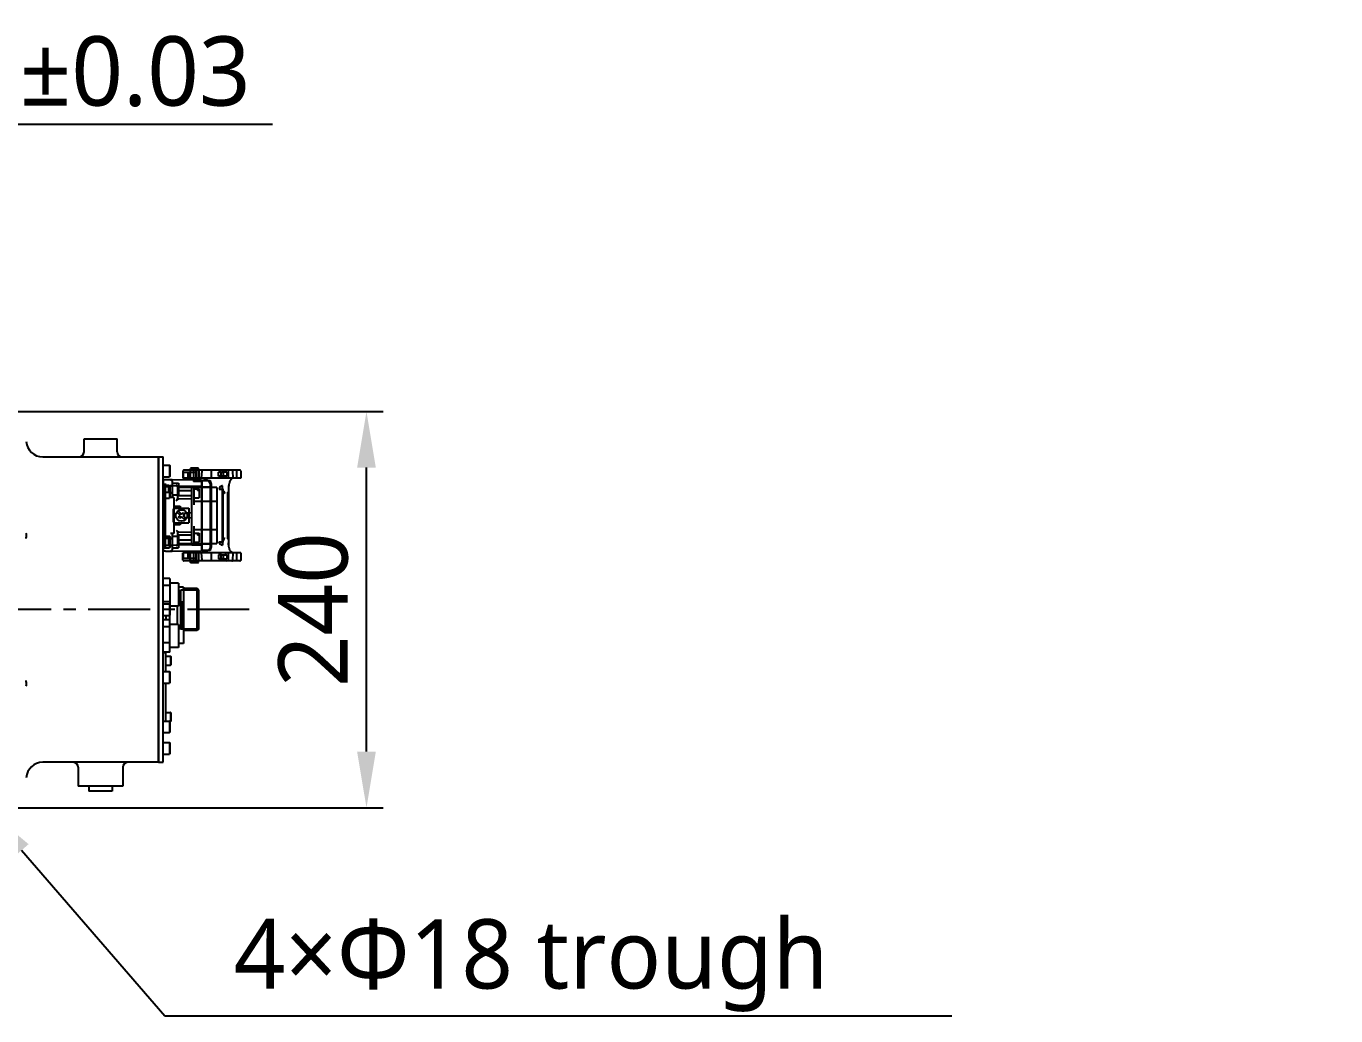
# Model space of a CAD drawing. Header units: millimetres. Extents: x 5828 to 6704, y 123 to 421.
# Drawn here: x 6449.51 to 6489.15, y 304.59 to 334.56 of the extents above; entities that cross this region are included whole.
import ezdxf
from ezdxf import colors
from ezdxf.entities.mleader import LeaderData, LeaderLine
from ezdxf.math import Vec2, Vec3

# ---------------------------------------------------------------- set-up
doc = ezdxf.new("R2010")
doc.units = ezdxf.units.MM
doc.linetypes.add('CENTER', pattern=[0.6, 0.375, -0.075, 0.075, -0.075])
for name, color, linetype in [('DIM', 7, 'Continuous'), ('中心线', 7, 'Continuous'), ('外形图', 7, 'Continuous')]:
    doc.layers.add(name, color=color, linetype=linetype)
doc.styles.add('微软雅黑', font='msyh.ttc', dxfattribs={"height": 2.1})
doc.dimstyles.new('尺寸标注_1_20比例', dxfattribs={"dimtxt": 2.1, "dimasz": 1.7, "dimexe": 0.5, "dimexo": 0.4, "dimgap": 0.5, "dimtad": 1, "dimdec": 1, "dimlfac": 20, "dimdsep": 46, "dimtxsty": '微软雅黑', "dimcen": 0.09, "dimadec": 0, "dimazin": 0, "dimtp": 0.01, "dimtm": 0.01, "dimtfac": 1, "dimtdec": 1, "dimtofl": 0, "dimtmove": 0, "dimatfit": 3, "dimfxl": 1, "dimtolj": 1, "dimarcsym": 0})

# ---------------------------------------------------------------- blocks, each defined once
blk = doc.blocks.new('*D1318')
at = {"layer": 'Defpoints', "color": 0}
for p in [(6448.255, 322.891), (6459.806, 322.891), (6448.255, 310.891)]:
    blk.add_point(p, dxfattribs=at)
at = {"layer": '外形图', "color": 0, "linetype": 'Continuous', "lineweight": -2}
for p, q in [((6448.655, 322.891), (6460.306, 322.891)), ((6459.806, 312.591), (6459.806, 321.191)), ((6448.655, 310.891), (6460.306, 310.891))]:
    blk.add_line(p, q, dxfattribs=at)
at = {"layer": '外形图', "color": 0}
for points in [[(6460.089, 321.191), (6459.522, 321.191), (6459.806, 322.891)], [(6459.522, 312.591), (6460.089, 312.591), (6459.806, 310.891)]]:
    blk.add_solid(points, dxfattribs=at)
at = {"layer": '外形图', "color": 0, "insert": (6457.135, 316.891), "char_height": 2.1, "attachment_point": 2, "rotation": 90, "style": '微软雅黑'}
blk.add_mtext('\\A1;240', dxfattribs=at)
blk = doc.blocks.new('*D1371')
at = {"layer": 'Defpoints', "color": 0}
for p in [(6442.255, 331.592), (6442.255, 325.534), (6435.955, 321.591)]:
    blk.add_point(p, dxfattribs=at)
at = {"layer": 'DIM', "color": 0, "lineweight": -2}
for p, q in [((6435.955, 321.991), (6435.955, 332.092)), ((6442.255, 325.934), (6442.255, 332.092)), ((6434.255, 331.592), (6432.555, 331.592)), ((6435.955, 331.592), (6442.255, 331.592)), ((6442.255, 331.592), (6456.959, 331.592)), ((6443.955, 331.592), (6445.655, 331.592))]:
    blk.add_line(p, q, dxfattribs=at)
at = {"layer": 'DIM', "color": 0}
for points in [[(6434.255, 331.309), (6434.255, 331.875), (6435.955, 331.592)], [(6443.955, 331.875), (6443.955, 331.309), (6442.255, 331.592)]]:
    blk.add_solid(points, dxfattribs=at)
at = {"layer": 'DIM', "color": 0, "insert": (6450.457, 333.183), "char_height": 2.1, "attachment_point": 5, "style": '微软雅黑'}
blk.add_mtext('\\A1;\\A1;126±0.03', dxfattribs=at)

msp = doc.modelspace()

# ---------------------------------------------------------------- linework, layer by layer
at = {"layer": '中心线', "linetype": 'CENTER', "ltscale": 5}
msp.add_line((6456.2586, 316.891), (6393.9368, 316.891), dxfattribs=at)
at = {"layer": '外形图', "linetype": 'Continuous'}
for p, q in [((6451.2553, 322.0661), (6452.2553, 322.0661)), ((6451.2553, 321.6661), (6451.2553, 322.0661)), ((6452.2553, 321.6661), (6452.2553, 322.0661)), ((6450.0053, 321.5161), (6453.5053, 321.5161)), ((6453.5053, 321.5161), (6453.6553, 321.5161)), ((6453.5053, 321.5161), (6453.5053, 312.266)), ((6453.5053, 312.266), (6453.5053, 321.5161)), ((6453.6553, 312.266), (6453.6553, 321.5161)), ((6453.6553, 321.2661), (6453.8478, 321.2661)), ((6453.8553, 321.2586), (6453.8478, 321.2661)), ((6453.8478, 321.2661), (6453.8478, 320.9161)), ((6453.8553, 321.2586), (6453.8553, 320.9236)), ((6455.9753, 321.1161), (6454.2753, 321.1161)), ((6454.4728, 321.1161), (6454.4728, 321.0389)), ((6454.4903, 321.1711), (6454.4803, 321.1611)), ((6454.7203, 321.1611), (6454.4803, 321.1611)), ((6454.4803, 320.9038), (6454.4803, 321.1611)), ((6454.7103, 321.1711), (6454.4903, 321.1711)), ((6454.7103, 321.1711), (6454.7203, 321.1611)), ((6454.7203, 320.9038), (6454.7203, 321.1611)), ((6454.7278, 321.1161), (6454.7278, 320.8689)), ((6453.6553, 320.9161), (6453.8478, 320.9161)), ((6453.7203, 320.8256), (6453.6553, 320.8256)), ((6453.6553, 320.8256), (6453.6553, 318.6566)), ((6453.9201, 320.8261), (6453.7203, 320.8261)), ((6453.7203, 320.3761), (6453.7203, 320.7061)), ((6453.8553, 320.9236), (6453.8478, 320.9161)), ((6454.8078, 320.8161), (6453.9203, 320.8261)), ((6453.9203, 320.776), (6453.9203, 320.2911)), ((6453.9203, 320.7161), (6454.1128, 320.7161)), ((6453.9203, 320.7161), (6453.9203, 320.3661)), ((6454.1203, 320.7086), (6454.1128, 320.7161)), ((6454.1128, 320.7161), (6454.1128, 320.3661)), ((6454.1203, 320.7086), (6454.1203, 320.3736)), ((6454.2503, 321.0911), (6454.2503, 320.8689)), ((6456.0003, 320.8689), (6454.2503, 320.8689)), ((6454.6679, 321.0389), (6454.2563, 321.0389)), ((6454.2563, 321.0389), (6454.2563, 320.8689)), ((6454.3976, 321.0389), (6454.3976, 320.8689)), ((6454.473, 320.8861), (6454.4075, 320.8206)), ((6454.4135, 320.8689), (6454.4135, 321.0389)), ((6454.5648, 321.0911), (6454.5648, 320.8689)), ((6454.5678, 320.8188), (6454.5678, 320.7661)), ((6454.8078, 320.7661), (6454.5678, 320.7661)), ((6454.6358, 321.0911), (6454.6358, 320.8689)), ((6454.7277, 320.8861), (6454.7976, 320.8162)), ((6454.8172, 321.0911), (6454.8031, 320.8689)), ((6454.8078, 320.8161), (6454.8078, 318.6661)), ((6454.8203, 320.7523), (6454.8078, 320.7523)), ((6454.8203, 320.8048), (6455.075, 320.8048)), ((6454.8203, 320.8048), (6454.8203, 318.6773)), ((6455.075, 320.8048), (6455.075, 318.6773)), ((6455.1003, 320.7073), (6455.1003, 318.7748)), ((6455.1068, 321.0911), (6455.1068, 320.8689)), ((6455.3252, 320.9314), (6455.3252, 321.0564)), ((6455.4127, 321.0563), (6455.3252, 321.0563)), ((6455.4127, 320.9313), (6455.3252, 320.9313)), ((6455.4007, 321.0563), (6455.4007, 320.9313)), ((6455.4127, 321.0563), (6455.4417, 321.0563)), ((6455.4417, 320.9313), (6455.4127, 320.9313)), ((6455.4417, 321.0563), (6455.4704, 321.0564)), ((6455.5807, 321.0563), (6455.4417, 321.0563)), ((6455.4417, 320.9313), (6455.4704, 320.9314)), ((6455.5807, 320.9313), (6455.4417, 320.9313)), ((6455.4704, 321.0563), (6455.4704, 320.9313)), ((6455.5403, 321.0911), (6455.5403, 321.0564)), ((6455.5403, 320.9314), (6455.5403, 320.8689)), ((6455.5807, 321.0563), (6455.5807, 320.9313)), ((6455.6214, 321.0911), (6455.6214, 320.8689)), ((6455.7518, 321.0914), (6455.7527, 321.0913)), ((6455.7547, 321.0911), (6455.7518, 321.091)), ((6455.7547, 321.0911), (6455.7611, 320.8689)), ((6455.8735, 321.0911), (6455.8735, 320.8689)), ((6456.0003, 321.0911), (6456.0003, 320.8689)), ((6453.8203, 320.6461), (6453.6553, 320.6461)), ((6453.6553, 320.6411), (6453.9203, 320.6411)), ((6453.7203, 320.6161), (6453.6553, 320.6161)), ((6453.6553, 320.6161), (6453.8478, 320.6161)), ((6453.8203, 320.4361), (6453.6553, 320.4361)), ((6453.7203, 320.6536), (6454.5228, 320.6336)), ((6453.7203, 319.1061), (6453.7203, 320.3761)), ((6453.8203, 320.4361), (6453.8203, 320.6461)), ((6453.8303, 320.6336), (6453.8203, 320.6336)), ((6453.8303, 320.4486), (6453.8203, 320.4486)), ((6453.8303, 320.6336), (6453.8478, 320.6486)), ((6453.8303, 320.4486), (6453.8303, 320.6336)), ((6453.8303, 320.4486), (6453.8478, 320.4336)), ((6453.8478, 320.6536), (6453.9203, 320.6536)), ((6453.8478, 320.4286), (6453.8478, 320.6536)), ((6453.8553, 320.6086), (6453.8478, 320.6161)), ((6453.8478, 320.6161), (6453.8478, 320.2661)), ((6453.8478, 320.4286), (6453.9203, 320.4286)), ((6453.8553, 320.6086), (6453.8553, 320.2736)), ((6453.8553, 320.4411), (6453.9203, 320.4411)), ((6453.9203, 320.3661), (6454.1128, 320.3661)), ((6454.0937, 320.6082), (6454.0953, 320.5955)), ((6454.0953, 320.2768), (6454.0953, 320.5953)), ((6454.0953, 320.4911), (6454.1203, 320.4911)), ((6454.0953, 320.3411), (6454.1203, 320.3411)), ((6454.1203, 320.3736), (6454.1128, 320.3661)), ((6455.2728, 320.5911), (6454.1203, 320.5911)), ((6454.5228, 320.4911), (6454.1203, 320.4911)), ((6454.1203, 320.3411), (6454.1203, 320.3736)), ((6454.5228, 320.3411), (6454.1203, 320.3411)), ((6454.5228, 320.6286), (6454.8078, 320.6336)), ((6454.5228, 320.5911), (6454.5228, 320.6336)), ((6454.5228, 318.8911), (6454.5228, 320.5911)), ((6454.5828, 320.5911), (6454.5828, 320.0636)), ((6454.5828, 320.5536), (6454.7453, 320.5536)), ((6454.6903, 320.5264), (6454.7453, 320.5264)), ((6454.6903, 320.5264), (6454.6903, 320.4981)), ((6454.7453, 320.4981), (6454.6903, 320.4981)), ((6454.7453, 320.5536), (6454.7453, 320.2786)), ((6454.8203, 320.6873), (6454.8078, 320.6873)), ((6454.8203, 320.6098), (6455.075, 320.6098)), ((6455.0999, 320.5247), (6455.0824, 320.5216)), ((6455.0824, 320.5216), (6455.0824, 320.4429)), ((6455.0999, 320.5054), (6455.0824, 320.5085)), ((6455.0999, 320.4591), (6455.0824, 320.456)), ((6455.0824, 320.4429), (6455.0999, 320.4398)), ((6455.1023, 320.4201), (6455.0824, 320.4166)), ((6455.0824, 320.4166), (6455.0824, 320.351)), ((6455.0999, 320.4131), (6455.0824, 320.41)), ((6455.0999, 320.4004), (6455.0824, 320.4035)), ((6455.0999, 320.3672), (6455.0824, 320.3641)), ((6455.0824, 320.351), (6455.0999, 320.3479)), ((6455.0999, 320.3278), (6455.0824, 320.3247)), ((6455.0824, 320.2591), (6455.0824, 320.3247)), ((6455.0999, 320.3085), (6455.0824, 320.3116)), ((6455.0999, 320.6523), (6455.0999, 318.8299)), ((6455.2728, 320.5911), (6455.2728, 318.8911)), ((6455.3499, 320.5368), (6455.4499, 320.5368)), ((6455.4599, 320.5345), (6455.4408, 320.5333)), ((6455.4408, 320.5339), (6455.4408, 318.9483)), ((6455.4599, 320.5318), (6455.4408, 320.5333)), ((6455.4599, 320.5318), (6455.4408, 320.5306)), ((6455.4599, 320.5291), (6455.4408, 320.5306)), ((6455.4599, 320.5291), (6455.4408, 320.5279)), ((6455.4599, 320.5264), (6455.4408, 320.5279)), ((6455.4599, 320.5264), (6455.4408, 320.5252)), ((6455.4599, 320.5237), (6455.4408, 320.5252)), ((6455.4599, 320.5237), (6455.4408, 320.5225)), ((6455.4599, 320.521), (6455.4408, 320.5225)), ((6455.4599, 320.521), (6455.4408, 320.5198)), ((6455.4599, 320.5184), (6455.4408, 320.5198)), ((6455.4599, 320.5184), (6455.4408, 320.5171)), ((6455.4599, 320.5157), (6455.4408, 320.5171)), ((6455.4599, 320.5157), (6455.4408, 320.5144)), ((6455.4599, 320.513), (6455.4408, 320.5144)), ((6455.4599, 320.513), (6455.4408, 320.5117)), ((6455.4599, 320.5103), (6455.4408, 320.5117)), ((6455.4599, 320.5103), (6455.4408, 320.509)), ((6455.4599, 320.5076), (6455.4408, 320.509)), ((6455.4499, 320.5368), (6455.4499, 320.6371)), ((6455.4499, 320.5368), (6455.4499, 318.9453)), ((6455.4599, 320.5345), (6455.4499, 320.5353)), ((6455.4599, 320.5076), (6455.4499, 320.5069)), ((6455.4599, 320.5349), (6455.4599, 318.9473)), ((6455.5953, 320.4445), (6455.6249, 320.4445)), ((6455.5953, 320.4444), (6455.5953, 319.0378)), ((6455.6249, 320.6522), (6455.6249, 318.8299)), ((6453.6553, 320.2661), (6453.8478, 320.2661)), ((6453.8553, 320.2736), (6453.8478, 320.2661)), ((6453.9703, 320.2911), (6453.8703, 320.2911)), ((6453.9503, 319.9411), (6453.9703, 319.9411)), ((6453.9503, 319.9411), (6453.9503, 319.7925)), ((6453.9703, 320.2911), (6453.9703, 319.7925)), ((6453.9828, 320.0261), (6454.1678, 320.0261)), ((6453.9828, 319.4561), (6453.9828, 320.0261)), ((6453.9828, 319.9661), (6454.4328, 319.9661)), ((6454.0986, 320.2681), (6454.0953, 320.2804)), ((6454.1054, 320.2603), (6454.11, 320.2576)), ((6454.1197, 320.2554), (6454.5228, 320.2448)), ((6454.1678, 320.0261), (6454.1678, 319.9661)), ((6454.4328, 319.9661), (6454.4328, 319.5161)), ((6454.5828, 320.2786), (6454.7453, 320.2786)), ((6455.2728, 320.1636), (6454.5828, 320.1636)), ((6455.0999, 320.2753), (6455.0824, 320.2722)), ((6455.0824, 320.2591), (6455.0999, 320.256)), ((6455.0999, 320.1572), (6455.0824, 320.1541)), ((6455.0824, 320.1541), (6455.0824, 320.0753)), ((6455.0999, 320.1379), (6455.0824, 320.141)), ((6455.0824, 320.095), (6455.0999, 320.0981)), ((6455.0824, 320.0885), (6455.0999, 320.0916)), ((6455.0824, 320.0819), (6455.0999, 320.0788)), ((6455.0824, 320.0753), (6455.0999, 320.0723)), ((6455.0999, 320.0522), (6455.0824, 320.0491)), ((6455.0824, 320.0491), (6455.0824, 320.036)), ((6455.0824, 320.036), (6455.0999, 320.0329)), ((6455.0999, 319.9341), (6455.0824, 319.931)), ((6455.0824, 319.931), (6455.0824, 319.8391)), ((6455.0999, 319.9148), (6455.0824, 319.9178)), ((6453.9703, 319.8936), (6453.9503, 319.8936)), ((6453.9503, 319.8923), (6453.9703, 319.8923)), ((6453.9503, 319.8788), (6453.9703, 319.8788)), ((6453.9703, 319.8641), (6453.9503, 319.8641)), ((6453.9503, 319.8505), (6453.9703, 319.8505)), ((6453.9503, 319.8457), (6453.9703, 319.8457)), ((6453.9503, 319.8322), (6453.9703, 319.8322)), ((6453.9503, 319.8296), (6453.9703, 319.8296)), ((6453.9703, 319.8266), (6453.9503, 319.8266)), ((6453.9503, 319.8223), (6453.9703, 319.8223)), ((6453.9703, 319.818), (6453.9503, 319.818)), ((6453.9503, 319.8146), (6453.9703, 319.8146)), ((6453.9703, 319.8141), (6453.9503, 319.8141)), ((6453.9503, 319.8121), (6453.9703, 319.8121)), ((6453.9503, 319.7973), (6453.9703, 319.7973)), ((6453.9503, 319.7925), (6453.9703, 319.7925)), ((6453.9503, 319.7925), (6453.9503, 319.756)), ((6453.9703, 319.7789), (6453.9503, 319.7789)), ((6453.9503, 319.7731), (6453.9703, 319.7731)), ((6453.9503, 319.7704), (6453.9703, 319.7704)), ((6453.9503, 319.7692), (6453.9703, 319.7692)), ((6453.9703, 319.765), (6453.9503, 319.765)), ((6453.9503, 319.756), (6453.9703, 319.756)), ((6453.9503, 319.756), (6453.9503, 319.5411)), ((6453.9503, 319.7527), (6453.9703, 319.7527)), ((6453.9703, 319.7521), (6453.9503, 319.7521)), ((6453.9503, 319.7415), (6453.9703, 319.7415)), ((6453.9503, 319.7279), (6453.9703, 319.7279)), ((6453.9503, 319.7173), (6453.9703, 319.7173)), ((6453.9503, 319.7105), (6453.9703, 319.7105)), ((6453.9703, 319.6969), (6453.9503, 319.6969)), ((6453.9503, 319.6867), (6453.9703, 319.6867)), ((6453.9503, 319.6737), (6453.9703, 319.6737)), ((6453.9503, 319.6694), (6453.9703, 319.6694)), ((6453.9503, 319.6622), (6453.9703, 319.6622)), ((6453.9503, 319.6609), (6453.9703, 319.6609)), ((6453.9703, 319.6568), (6453.9503, 319.6568)), ((6453.9503, 319.6563), (6453.9703, 319.6563)), ((6453.9503, 319.6437), (6453.9703, 319.6437)), ((6453.9703, 319.638), (6453.9503, 319.638)), ((6453.9703, 319.6233), (6453.9503, 319.6233)), ((6453.9703, 319.6227), (6453.9503, 319.6227)), ((6453.9703, 319.6185), (6453.9503, 319.6185)), ((6453.9703, 319.6133), (6453.9503, 319.6133)), ((6453.9703, 319.61), (6453.9503, 319.61)), ((6453.9703, 319.6085), (6453.9503, 319.6085)), ((6453.9703, 319.6071), (6453.9503, 319.6071)), ((6453.9503, 319.6063), (6453.9703, 319.6063)), ((6453.9703, 319.6056), (6453.9503, 319.6056)), ((6453.9703, 319.603), (6453.9503, 319.603)), ((6453.9503, 319.602), (6453.9703, 319.602)), ((6453.9703, 319.5975), (6453.9503, 319.5975)), ((6453.9703, 319.5954), (6453.9503, 319.5954)), ((6453.9503, 319.5949), (6453.9703, 319.5949)), ((6453.9703, 319.5932), (6453.9503, 319.5932)), ((6453.9703, 319.5411), (6453.9503, 319.5411)), ((6453.9703, 319.7925), (6453.9703, 319.756)), ((6453.9703, 319.756), (6453.9703, 319.1911)), ((6453.9828, 319.5161), (6454.4328, 319.5161)), ((6454.1725, 319.7411), (6454.0677, 319.8459)), ((6454.103, 319.8812), (6454.2078, 319.7764)), ((6454.1194, 319.688), (6454.1725, 319.7411)), ((6454.1548, 319.6527), (6454.1194, 319.688)), ((6454.2078, 319.7057), (6454.1548, 319.6527)), ((6454.1678, 319.5161), (6454.1678, 319.4561)), ((6454.2078, 319.7764), (6454.2609, 319.8295)), ((6454.3126, 319.6009), (6454.2078, 319.7057)), ((6454.2962, 319.7941), (6454.2432, 319.7411)), ((6454.2432, 319.7411), (6454.348, 319.6363)), ((6454.2609, 319.8295), (6454.2962, 319.7941)), ((6454.5228, 319.8206), (6454.3509, 319.8161)), ((6454.5228, 319.6616), (6454.3509, 319.6661)), ((6455.1017, 319.8818), (6455.0824, 319.8784)), ((6455.0824, 319.8758), (6455.0999, 319.878)), ((6455.0824, 319.8712), (6455.0999, 319.8757)), ((6455.0824, 319.8653), (6455.0999, 319.8684)), ((6455.0824, 319.8621), (6455.0999, 319.862)), ((6455.0999, 319.8513), (6455.0824, 319.8549)), ((6455.0824, 319.8522), (6455.0999, 319.8491)), ((6455.0824, 319.8391), (6455.1017, 319.8357)), ((6455.0999, 319.8291), (6455.0824, 319.826)), ((6455.0824, 319.826), (6455.0824, 319.7472)), ((6455.0999, 319.8098), (6455.0824, 319.8128)), ((6455.0824, 319.7669), (6455.0999, 319.77)), ((6455.0824, 319.7603), (6455.0999, 319.7634)), ((6455.0824, 319.7538), (6455.0999, 319.7507)), ((6455.0824, 319.7472), (6455.0999, 319.7441)), ((6449.5105, 319.0921), (6449.5133, 319.131)), ((6453.9703, 319.1911), (6453.8703, 319.1911)), ((6453.9203, 319.1911), (6453.9203, 318.7061)), ((6454.1678, 319.4561), (6453.9828, 319.4561)), ((6454.0953, 319.2018), (6454.0986, 319.2141)), ((6454.0953, 318.8869), (6454.0953, 319.2054)), ((6454.0953, 319.1411), (6454.1203, 319.1411)), ((6454.5228, 319.2373), (6454.1197, 319.2268)), ((6454.5228, 319.1411), (6454.1203, 319.1411)), ((6454.1203, 319.1086), (6454.1203, 319.1411)), ((6454.5828, 319.4186), (6454.5828, 318.8911)), ((6454.5828, 319.3186), (6455.2728, 319.3186)), ((6454.5828, 319.2036), (6454.7453, 319.2036)), ((6454.6903, 319.1764), (6454.7453, 319.1764)), ((6454.6903, 319.1764), (6454.6903, 319.1481)), ((6454.7453, 319.1481), (6454.6903, 319.1481)), ((6454.7453, 319.2036), (6454.7453, 318.9286)), ((6453.6553, 319.1161), (6453.8478, 319.1161)), ((6453.8203, 319.0461), (6453.6553, 319.0461)), ((6453.7203, 318.8661), (6453.6553, 318.8661)), ((6453.8203, 318.8361), (6453.6553, 318.8361)), ((6453.6553, 318.7661), (6453.8478, 318.7661)), ((6453.7203, 318.7761), (6453.7203, 319.1061)), ((6454.5228, 318.8486), (6453.7203, 318.8286)), ((6453.8203, 318.8361), (6453.8203, 319.0461)), ((6453.8303, 319.0336), (6453.8203, 319.0336)), ((6453.8303, 318.8486), (6453.8203, 318.8486)), ((6453.8303, 319.0336), (6453.8478, 319.0486)), ((6453.8303, 318.8486), (6453.8303, 319.0336)), ((6453.8303, 318.8486), (6453.8478, 318.8336)), ((6453.8553, 319.1086), (6453.8478, 319.1161)), ((6453.8478, 319.1161), (6453.8478, 318.7661)), ((6453.8478, 319.0536), (6453.9203, 319.0536)), ((6453.8478, 318.8286), (6453.8478, 319.0536)), ((6453.8478, 318.8286), (6453.9203, 318.8286)), ((6453.8553, 318.7736), (6453.8478, 318.7661)), ((6453.8553, 319.1086), (6453.8553, 318.7736)), ((6453.8553, 319.0411), (6453.9203, 319.0411)), ((6453.8553, 318.8411), (6453.9203, 318.8411)), ((6453.9203, 319.1161), (6454.1128, 319.1161)), ((6453.9203, 319.1161), (6453.9203, 318.7661)), ((6453.9203, 318.7661), (6454.1128, 318.7661)), ((6454.0953, 318.9911), (6454.1203, 318.9911)), ((6454.1203, 319.1086), (6454.1128, 319.1161)), ((6454.1128, 319.1161), (6454.1128, 318.7661)), ((6454.1203, 318.7736), (6454.1128, 318.7661)), ((6454.1203, 319.1086), (6454.1203, 318.7736)), ((6454.5228, 318.9911), (6454.1203, 318.9911)), ((6454.1203, 318.8911), (6455.2728, 318.8911)), ((6454.5228, 318.8486), (6454.5228, 318.8911)), ((6454.5228, 318.8536), (6454.8078, 318.8486)), ((6454.5828, 318.9286), (6454.7453, 318.9286)), ((6454.8203, 318.7948), (6454.8078, 318.7948)), ((6454.8203, 318.7298), (6454.8078, 318.7298)), ((6455.075, 318.8723), (6454.8203, 318.8723)), ((6455.3499, 318.9453), (6455.4499, 318.9453)), ((6455.4599, 318.9746), (6455.4408, 318.9731)), ((6455.4599, 318.9719), (6455.4408, 318.9731)), ((6455.4599, 318.9719), (6455.4408, 318.9704)), ((6455.4599, 318.9692), (6455.4408, 318.9704)), ((6455.4599, 318.9692), (6455.4408, 318.9677)), ((6455.4599, 318.9665), (6455.4408, 318.9677)), ((6455.4599, 318.9665), (6455.4408, 318.965)), ((6455.4599, 318.9638), (6455.4408, 318.965)), ((6455.4599, 318.9638), (6455.4408, 318.9623)), ((6455.4599, 318.9611), (6455.4408, 318.9623)), ((6455.4599, 318.9611), (6455.4408, 318.9596)), ((6455.4599, 318.9584), (6455.4408, 318.9596)), ((6455.4599, 318.9584), (6455.4408, 318.957)), ((6455.4599, 318.9557), (6455.4408, 318.957)), ((6455.4599, 318.9557), (6455.4408, 318.9543)), ((6455.4599, 318.953), (6455.4408, 318.9543)), ((6455.4599, 318.953), (6455.4408, 318.9516)), ((6455.4599, 318.9503), (6455.4408, 318.9516)), ((6455.4599, 318.9503), (6455.4408, 318.9489)), ((6455.4599, 318.9476), (6455.4408, 318.9489)), ((6455.4599, 318.9746), (6455.4499, 318.9752)), ((6455.4599, 318.9476), (6455.4499, 318.9469)), ((6455.4499, 318.9453), (6455.4499, 318.8451)), ((6455.5953, 319.0377), (6455.6249, 319.0377)), ((6453.7203, 318.6566), (6453.6553, 318.6566)), ((6453.7203, 318.6561), (6453.9201, 318.6561)), ((6453.9203, 318.6561), (6454.8078, 318.6661)), ((6456.0003, 318.6132), (6454.2503, 318.6132)), ((6454.2503, 318.3911), (6454.2503, 318.6132)), ((6454.2563, 318.6132), (6454.2563, 318.4432)), ((6454.6679, 318.4432), (6454.2563, 318.4432)), ((6455.9753, 318.3661), (6454.2753, 318.3661)), ((6454.3976, 318.6132), (6454.3976, 318.4432)), ((6454.473, 318.596), (6454.4075, 318.6616)), ((6454.4135, 318.6132), (6454.4135, 318.4432)), ((6454.4728, 318.3661), (6454.4728, 318.4432)), ((6454.4803, 318.3211), (6454.4803, 318.5784)), ((6454.5648, 318.6132), (6454.5648, 318.3911)), ((6454.6358, 318.6132), (6454.6358, 318.3911)), ((6454.7203, 318.3211), (6454.7203, 318.5784)), ((6454.7277, 318.596), (6454.7976, 318.6659)), ((6454.7278, 318.3661), (6454.7278, 318.6132)), ((6454.8031, 318.6132), (6454.8172, 318.3911)), ((6455.075, 318.6773), (6454.8203, 318.6773)), ((6455.1068, 318.6132), (6455.1068, 318.3911)), ((6455.3252, 318.5508), (6455.3252, 318.4258)), ((6455.4127, 318.5507), (6455.3252, 318.5507)), ((6455.4127, 318.4257), (6455.3252, 318.4257)), ((6455.4127, 318.5507), (6455.3896, 318.5508)), ((6455.4127, 318.4257), (6455.3896, 318.4258)), ((6455.4007, 318.5507), (6455.4007, 318.4257)), ((6455.4127, 318.5507), (6455.4417, 318.5507)), ((6455.4417, 318.4257), (6455.4127, 318.4257)), ((6455.4417, 318.5507), (6455.5807, 318.5507)), ((6455.4417, 318.4257), (6455.5807, 318.4257)), ((6455.4704, 318.5507), (6455.4704, 318.4257)), ((6455.5403, 318.6132), (6455.5403, 318.5508)), ((6455.5403, 318.4258), (6455.5403, 318.3911)), ((6455.5807, 318.5507), (6455.5807, 318.4257)), ((6455.6214, 318.6132), (6455.6214, 318.3911)), ((6455.7547, 318.3911), (6455.7518, 318.3911)), ((6455.7518, 318.3908), (6455.7527, 318.3909)), ((6455.7611, 318.6132), (6455.7547, 318.3911)), ((6455.8735, 318.6132), (6455.8735, 318.3911)), ((6456.0003, 318.6132), (6456.0003, 318.3911)), ((6454.7203, 318.3211), (6454.4803, 318.3211)), ((6454.4903, 318.3111), (6454.4803, 318.3211)), ((6454.7103, 318.3111), (6454.4903, 318.3111)), ((6454.7103, 318.3111), (6454.7203, 318.3211)), ((6453.8553, 317.8302), (6453.6553, 317.8302)), ((6453.8553, 317.62), (6453.6553, 317.62)), ((6453.8553, 317.8302), (6453.8553, 317.0585)), ((6454.1128, 317.691), (6453.8553, 317.691)), ((6454.1128, 317.691), (6454.1128, 316.991)), ((6454.2628, 317.566), (6454.1128, 317.566)), ((6454.2628, 317.566), (6454.2628, 317.116)), ((6454.1868, 316.2935), (6454.1868, 317.4885)), ((6454.7303, 317.4805), (6454.1868, 317.4805)), ((6454.2628, 317.521), (6454.2678, 317.526)), ((6454.6803, 317.526), (6454.2678, 317.526)), ((6454.2678, 317.526), (6454.2678, 316.256)), ((6454.7053, 317.501), (6454.6803, 317.526)), ((6454.6803, 316.256), (6454.6803, 317.526)), ((6454.7053, 316.281), (6454.7053, 317.501)), ((6454.7303, 317.4885), (6454.7053, 317.4885)), ((6454.7303, 316.2935), (6454.7303, 317.4885)), ((6453.8553, 317.1308), (6453.6553, 317.1308)), ((6453.6553, 317.066), (6453.8478, 317.066)), ((6453.8553, 317.0585), (6453.8478, 317.066)), ((6453.8478, 317.066), (6453.8478, 316.716)), ((6453.8553, 317.0585), (6453.8553, 316.7235)), ((6454.1128, 316.991), (6453.8553, 316.991)), ((6454.0903, 316.441), (6454.0903, 316.991)), ((6454.2628, 317.116), (6454.1128, 317.116)), ((6454.2303, 316.316), (6454.2303, 317.116)), ((6453.6553, 316.716), (6453.8478, 316.716)), ((6453.8553, 316.5802), (6453.6553, 316.5802)), ((6453.8553, 316.3699), (6453.6553, 316.3699)), ((6453.7303, 316.716), (6453.7303, 316.5802)), ((6453.8553, 316.7235), (6453.8478, 316.716)), ((6453.8553, 315.6019), (6453.8553, 316.7235)), ((6454.1128, 316.441), (6453.8553, 316.441)), ((6454.1128, 316.441), (6454.1128, 315.741)), ((6454.2628, 316.316), (6454.1128, 316.316)), ((6454.7303, 316.3015), (6454.1868, 316.3015)), ((6454.2628, 316.316), (6454.2628, 315.866)), ((6454.2628, 316.261), (6454.2678, 316.256)), ((6454.6803, 316.256), (6454.2678, 316.256)), ((6454.7053, 316.281), (6454.6803, 316.256)), ((6454.7303, 316.2935), (6454.7053, 316.2935)), ((6453.8553, 315.8808), (6453.6553, 315.8808)), ((6453.8553, 315.6019), (6453.6553, 315.6019)), ((6453.6553, 315.591), (6453.7303, 315.591)), ((6453.7303, 315.016), (6453.7303, 315.591)), ((6454.1128, 315.741), (6453.8553, 315.741)), ((6454.2628, 315.866), (6454.1128, 315.866)), ((6453.7303, 315.4785), (6453.8753, 315.4785)), ((6453.7303, 315.2035), (6453.8753, 315.2035)), ((6453.8803, 315.4735), (6453.8753, 315.4785)), ((6453.8753, 315.4785), (6453.8753, 315.2035)), ((6453.8803, 315.2085), (6453.8753, 315.2035)), ((6453.8803, 315.4735), (6453.8803, 315.2085)), ((6453.6553, 315.016), (6453.8478, 315.016)), ((6453.8553, 315.0085), (6453.8478, 315.016)), ((6453.8478, 315.016), (6453.8478, 314.666)), ((6453.8553, 315.0085), (6453.8553, 314.6735)), ((6449.5133, 314.6491), (6449.5106, 314.6883)), ((6453.6553, 314.666), (6453.8478, 314.666)), ((6453.7303, 313.516), (6453.7303, 314.666)), ((6453.8553, 314.6735), (6453.8478, 314.666)), ((6453.7303, 313.7785), (6453.8753, 313.7785)), ((6453.8803, 313.7735), (6453.8753, 313.7785)), ((6453.8753, 313.7785), (6453.8753, 313.5035)), ((6453.8803, 313.7735), (6453.8803, 313.5085)), ((6453.6553, 313.516), (6453.8478, 313.516)), ((6453.8553, 313.5085), (6453.8478, 313.516)), ((6453.8478, 313.516), (6453.8478, 313.166)), ((6453.8553, 313.1735), (6453.8478, 313.166)), ((6453.8553, 313.5085), (6453.8553, 313.1735)), ((6453.8553, 313.5035), (6453.8753, 313.5035)), ((6453.8803, 313.5085), (6453.8753, 313.5035)), ((6453.6553, 313.166), (6453.8478, 313.166)), ((6453.6553, 312.866), (6453.8478, 312.866)), ((6453.8553, 312.8585), (6453.8478, 312.866)), ((6453.8478, 312.866), (6453.8478, 312.516)), ((6453.8553, 312.8585), (6453.8553, 312.5235)), ((6453.6553, 312.516), (6453.8478, 312.516)), ((6453.8553, 312.5235), (6453.8478, 312.516)), ((6453.5053, 312.266), (6450.0053, 312.266)), ((6451.0803, 312.116), (6451.0803, 311.541)), ((6452.4303, 312.116), (6452.4303, 311.541)), ((6453.5053, 312.266), (6453.6553, 312.266)), ((6452.4303, 311.541), (6451.0803, 311.541)), ((6451.4053, 311.541), (6451.4053, 311.391)), ((6452.1053, 311.391), (6451.4053, 311.391)), ((6452.1053, 311.541), (6452.1053, 311.391))]:
    msp.add_line(p, q, dxfattribs=at)
for points in [[(6453.8703, 320.8261), (6453.8894, 320.8223), (6453.9057, 320.8114), (6453.9165, 320.7952), (6453.9203, 320.7761)], [(6455.7527, 321.0913), (6455.7537, 321.0908), (6455.7547, 321.0903)], [(6454.0953, 320.5955), (6454.0944, 320.6051), (6454.0917, 320.6141), (6454.0876, 320.6222), (6454.0822, 320.6292), (6454.0759, 320.635), (6454.069, 320.6395), (6454.0616, 320.6427), (6454.0541, 320.6447), (6454.0466, 320.6455)], [(6454.0473, 320.6454), (6454.0578, 320.6439), (6454.0671, 320.6405), (6454.0755, 320.6354), (6454.083, 320.6283), (6454.0893, 320.6193), (6454.0937, 320.6082)], [(6455.4499, 320.5372), (6455.4499, 320.5371), (6455.4499, 320.5368)], [(6455.45, 320.5374), (6455.4502, 320.5373), (6455.4509, 320.537), (6455.452, 320.5362)], [(6454.0953, 320.2804), (6454.0961, 320.2743), (6454.0982, 320.2688), (6454.1014, 320.264), (6454.1054, 320.2603), (6454.11, 320.2576), (6454.1148, 320.256), (6454.1197, 320.2554)], [(6454.1197, 320.2554), (6454.1074, 320.259), (6454.0986, 320.2681)], [(6455.0824, 320.094), (6455.0882, 320.0923), (6455.094, 320.0905), (6455.0999, 320.0889)], [(6455.0925, 319.8671), (6455.0892, 319.8666), (6455.0858, 319.8661), (6455.0824, 319.8656)], [(6455.0824, 319.7659), (6455.0882, 319.7641), (6455.094, 319.7624), (6455.0999, 319.7607)], [(6449.5133, 319.131), (6449.5121, 319.1735), (6449.5084, 319.2068)], [(6454.0977, 319.2123), (6454.0959, 319.2073), (6454.0953, 319.2018)], [(6454.1036, 319.2204), (6454.1003, 319.2167), (6454.0977, 319.2123)], [(6454.0986, 319.2141), (6454.1074, 319.2232), (6454.1197, 319.2268)], [(6454.1115, 319.2252), (6454.1074, 319.2232), (6454.1036, 319.2204)], [(6454.1197, 319.2268), (6454.1156, 319.2263), (6454.1115, 319.2252), (6454.1074, 319.2232)], [(6449.5053, 319.0425), (6449.5054, 319.048), (6449.5069, 319.0645), (6449.5105, 319.0921)], [(6454.0466, 318.8367), (6454.054, 318.8374), (6454.0615, 318.8394), (6454.0689, 318.8426), (6454.0758, 318.847), (6454.0821, 318.8528), (6454.0874, 318.8598), (6454.0916, 318.8678), (6454.0944, 318.8769), (6454.0953, 318.8867)], [(6454.0953, 318.8867), (6454.0941, 318.8756), (6454.0906, 318.8656), (6454.0856, 318.8571), (6454.0794, 318.8501), (6454.0724, 318.8447), (6454.0649, 318.8406), (6454.0565, 318.838), (6454.0473, 318.8367)], [(6454.0953, 318.8867), (6454.0937, 318.8741), (6454.0894, 318.863), (6454.0831, 318.854), (6454.0755, 318.8468), (6454.0671, 318.8417), (6454.0578, 318.8383), (6454.0473, 318.8367)], [(6455.4499, 318.945), (6455.4499, 318.9451), (6455.4499, 318.9453)], [(6453.9203, 318.7061), (6453.9165, 318.6869), (6453.9057, 318.6707), (6453.8895, 318.6599), (6453.8703, 318.6561)], [(6455.7527, 318.3909), (6455.7537, 318.3913), (6455.7547, 318.3918)], [(6449.5106, 314.6883), (6449.507, 314.7171), (6449.5054, 314.7338), (6449.5053, 314.7395)], [(6449.5083, 314.5747), (6449.512, 314.6074), (6449.5133, 314.6491)]]:
    msp.add_lwpolyline(points, dxfattribs=at)
msp.add_circle((6454.2078, 319.7411), 0.175, dxfattribs=at)
for centre, radius, start, end in [((6450.0053, 322.0161), 0.5, 184.3097, 270), ((6451.1053, 321.6661), 0.15, 270, 0), ((6452.4053, 321.6661), 0.15, 180, 270), ((6454.2753, 321.0911), 0.025, 89.98437, 180), ((6455.5653, 321.0911), 0.025, 89.99914, 180), ((6455.9753, 321.0911), 0.025, 0, 90), ((6453.8703, 320.7761), 0.05, 0, 90), ((6454.4553, 320.9038), 0.025, 315, 0), ((6454.7453, 320.9038), 0.025, 180, 225), ((6454.9003, 320.7073), 0.2, 330.8236, 29.1764), ((6454.0453, 320.5955), 0.05, 0, 88.57236), ((6455.4501, 320.5369), 0.1001, 90.07219, 180.06792), ((6454.3528, 319.7411), 0.075, 91.5, 268.5), ((6454.0453, 318.8867), 0.05, 271.42764, 0), ((6454.9003, 318.7748), 0.2, 330.8236, 29.1764), ((6455.4501, 318.9452), 0.1001, 179.93208, 269.92781), ((6453.8703, 318.7061), 0.05, 270, 0), ((6454.2753, 318.3911), 0.025, 180, 270.01563), ((6454.4553, 318.5784), 0.025, 0, 45), ((6454.7453, 318.5784), 0.025, 135, 180), ((6455.5653, 318.3911), 0.025, 180, 269.99562), ((6455.9753, 318.3911), 0.025, 269.99891, 0), ((6450.0053, 311.766), 0.5, 90, 175.99946), ((6450.9303, 312.116), 0.15, 0, 90), ((6452.5803, 312.116), 0.15, 90, 180)]:
    msp.add_arc(centre, radius, start, end, dxfattribs=at)
for points in [[(6454.5661, 321.1161), (6454.5578, 321.1161), (6454.5648, 321.0994), (6454.5648, 321.0911)], [(6454.6345, 321.1161), (6454.6429, 321.1161), (6454.6358, 321.0994), (6454.6358, 321.0911)], [(6454.8172, 321.0911), (6454.8172, 321.1), (6454.8215, 321.1142), (6454.8304, 321.1142)], [(6455.0929, 321.1161), (6455.1024, 321.1161), (6455.1068, 321.1006), (6455.1068, 321.0911)], [(6455.1068, 321.0911), (6455.1068, 321.0993), (6455.1064, 321.1141), (6455.0983, 321.1141)], [(6455.624, 321.1161), (6455.6156, 321.1161), (6455.6214, 321.0995), (6455.6214, 321.0911)], [(6455.7308, 321.1161), (6455.7397, 321.1161), (6455.7529, 321.1097), (6455.7529, 321.1007)], [(6455.7547, 321.0911), (6455.7547, 321.1002), (6455.7491, 321.1142), (6455.7399, 321.1142)], [(6455.8715, 321.1161), (6455.8799, 321.1161), (6455.8735, 321.0995), (6455.8735, 321.0911)], [(6455.4499, 320.5045), (6455.4594, 320.5022), (6455.4695, 320.4962), (6455.4736, 320.4873)], [(6455.4831, 320.4713), (6455.4783, 320.4817), (6455.4735, 320.496), (6455.4623, 320.4986)], [(6455.4499, 318.9777), (6455.4594, 318.9799), (6455.4695, 318.986), (6455.4736, 318.9948)], [(6455.4831, 319.0108), (6455.4783, 319.0005), (6455.4735, 318.9862), (6455.4623, 318.9836)], [(6454.5661, 318.3661), (6454.5578, 318.366), (6454.5648, 318.3827), (6454.5648, 318.3911)], [(6454.6345, 318.3661), (6454.6429, 318.366), (6454.6358, 318.3827), (6454.6358, 318.3911)], [(6454.8172, 318.3911), (6454.8172, 318.3822), (6454.8215, 318.3679), (6454.8304, 318.3679)], [(6455.0929, 318.3661), (6455.1024, 318.3661), (6455.1068, 318.3815), (6455.1068, 318.3911)], [(6455.1068, 318.3911), (6455.1068, 318.3829), (6455.1064, 318.368), (6455.0983, 318.368)], [(6455.6214, 318.3911), (6455.6214, 318.3827), (6455.6156, 318.3661), (6455.624, 318.3661)], [(6455.7308, 318.3661), (6455.7397, 318.3661), (6455.7529, 318.3725), (6455.7529, 318.3815)], [(6455.7547, 318.3911), (6455.7547, 318.3819), (6455.7491, 318.368), (6455.7399, 318.368)], [(6455.8735, 318.3911), (6455.8735, 318.3827), (6455.8799, 318.3661), (6455.8715, 318.3661)]]:
    msp.add_open_spline(points, degree=3, dxfattribs=at)
for points, knots in [([(6455.0999, 320.5689), (6455.0988, 320.5787), (6455.0966, 320.5973), (6455.0925, 320.6306), (6455.0871, 320.666), (6455.0781, 320.7028), (6455.0656, 320.7356), (6455.0465, 320.7683), (6455.0215, 320.7946), (6454.9933, 320.8139), (6454.9662, 320.8281), (6454.9357, 320.8409), (6454.903, 320.852), (6454.8694, 320.8609), (6454.8361, 320.8672), (6454.8138, 320.8689), (6454.8031, 320.8689)], [0, 0, 0, 0, 0.0620414, 0.1173098, 0.2104621, 0.2865954, 0.3550352, 0.4299145, 0.5231993, 0.5796137, 0.64391, 0.7147107, 0.7871847, 0.8605125, 0.9326616, 1, 1, 1, 1]), ([(6455.7611, 320.8689), (6455.7527, 320.8689), (6455.7341, 320.864), (6455.707, 320.8445), (6455.6877, 320.8171), (6455.6736, 320.7885), (6455.6636, 320.7628), (6455.6547, 320.7346), (6455.647, 320.7041), (6455.6402, 320.6718), (6455.6345, 320.6381), (6455.6294, 320.6036), (6455.6264, 320.5805), (6455.6249, 320.5689)], [0, 0, 0, 0, 0.0720548, 0.1594971, 0.2815317, 0.3539423, 0.4327024, 0.5172986, 0.6072804, 0.7019766, 0.8001471, 0.9000577, 1, 1, 1, 1]), ([(6454.0466, 320.6455), (6454.0604, 320.6451), (6454.0844, 320.6394), (6454.1116, 320.6187), (6454.1198, 320.5987), (6454.1195, 320.5888)], [0, 0, 0, 0, 0.4117343, 0.7052264, 1, 1, 1, 1]), ([(6455.4498, 320.6371), (6455.4386, 320.6372), (6455.413, 320.6326), (6455.3833, 320.6143), (6455.3635, 320.5894), (6455.3526, 320.5648), (6455.3499, 320.5463), (6455.3499, 320.5368)], [0, 0, 0, 0, 0.2143504, 0.4888403, 0.6473505, 0.8180315, 1, 1, 1, 1]), ([(6455.3499, 320.5368), (6455.3598, 320.5368), (6455.3788, 320.5377), (6455.4095, 320.5334), (6455.4424, 320.5496), (6455.4497, 320.5368)], [0, 0, 0, 0, 0.2953854, 0.5564376, 1, 1, 1, 1]), ([(6455.4499, 320.5373), (6455.4573, 320.5428), (6455.4454, 320.5699), (6455.4514, 320.6002), (6455.4499, 320.625), (6455.4498, 320.6371)], [0, 0, 0, 0, 0.2761877, 0.6360156, 1, 1, 1, 1]), ([(6455.4831, 320.4713), (6455.4894, 320.4579), (6455.5029, 320.4372), (6455.5137, 320.4151), (6455.5176, 320.406)], [0, 0, 0, 0, 0.6011327, 1, 1, 1, 1]), ([(6454.0466, 320.1823), (6454.0515, 320.1907), (6454.0639, 320.2111), (6454.0797, 320.242), (6454.0953, 320.2649), (6454.0953, 320.2767)], [0, 0, 0, 0, 0.274156, 0.6687896, 1, 1, 1, 1]), ([(6454.1195, 320.2526), (6454.1206, 320.2425), (6454.0939, 320.2267), (6454.073, 320.2039), (6454.0542, 320.1886), (6454.0466, 320.1823)], [0, 0, 0, 0, 0.3011528, 0.7094714, 1, 1, 1, 1]), ([(6454.0466, 319.2998), (6454.0542, 319.2935), (6454.073, 319.2782), (6454.0939, 319.2554), (6454.1206, 319.2396), (6454.1195, 319.2295)], [0, 0, 0, 0, 0.2912033, 0.6996934, 1, 1, 1, 1]), ([(6454.0466, 319.2998), (6454.0515, 319.2914), (6454.064, 319.271), (6454.0797, 319.2401), (6454.0953, 319.2172), (6454.0953, 319.2055)], [0, 0, 0, 0, 0.2746359, 0.6694144, 1, 1, 1, 1]), ([(6454.0466, 318.8367), (6454.0604, 318.837), (6454.0844, 318.8427), (6454.1116, 318.8635), (6454.1198, 318.8835), (6454.1195, 318.8934)], [0, 0, 0, 0, 0.4117356, 0.7052241, 1, 1, 1, 1]), ([(6455.0999, 318.9132), (6455.0988, 318.9034), (6455.0966, 318.8849), (6455.0925, 318.8516), (6455.0871, 318.8162), (6455.0782, 318.7794), (6455.0656, 318.7466), (6455.0465, 318.7139), (6455.0216, 318.6876), (6454.9933, 318.6683), (6454.9663, 318.654), (6454.9357, 318.6412), (6454.903, 318.6302), (6454.8694, 318.6212), (6454.836, 318.615), (6454.8138, 318.6132), (6454.8031, 318.6132)], [0, 0, 0, 0, 0.0619761, 0.1171853, 0.2102952, 0.2864615, 0.3548692, 0.4297117, 0.5230315, 0.5794748, 0.6437982, 0.7146914, 0.7873167, 0.860699, 0.9327014, 1, 1, 1, 1]), ([(6455.3499, 318.9453), (6455.3598, 318.9453), (6455.3788, 318.9445), (6455.4095, 318.9488), (6455.4424, 318.9325), (6455.4497, 318.9453)], [0, 0, 0, 0, 0.2953854, 0.5564376, 1, 1, 1, 1]), ([(6455.4498, 318.845), (6455.4386, 318.845), (6455.413, 318.8496), (6455.3833, 318.8679), (6455.3635, 318.8927), (6455.3526, 318.9174), (6455.3499, 318.9359), (6455.3499, 318.9453)], [0, 0, 0, 0, 0.2143504, 0.4888403, 0.6473505, 0.8180315, 1, 1, 1, 1]), ([(6455.4499, 318.9449), (6455.4573, 318.9393), (6455.4454, 318.9123), (6455.4514, 318.882), (6455.4499, 318.8572), (6455.4498, 318.845)], [0, 0, 0, 0, 0.2761877, 0.6360156, 1, 1, 1, 1]), ([(6455.4831, 319.0108), (6455.4873, 319.0197), (6455.5, 319.0408), (6455.5117, 319.0625), (6455.5176, 319.0761)], [0, 0, 0, 0, 0.3972973, 1, 1, 1, 1]), ([(6455.7611, 318.6132), (6455.7527, 318.6132), (6455.7341, 318.6182), (6455.7069, 318.6377), (6455.6877, 318.6651), (6455.6736, 318.6937), (6455.6636, 318.7194), (6455.6547, 318.7476), (6455.6469, 318.7781), (6455.6402, 318.8104), (6455.6344, 318.8441), (6455.6294, 318.8785), (6455.6264, 318.9017), (6455.6249, 318.9132)], [0, 0, 0, 0, 0.0720722, 0.1596064, 0.2817276, 0.3541132, 0.4328624, 0.5174352, 0.6073888, 0.7020349, 0.8001871, 0.900077, 1, 1, 1, 1])]:
    msp.add_open_spline(points, degree=3, knots=knots, dxfattribs=at)

# ---------------------------------------------------------------- dimensions: what is measured, and where the dimension line sits
at = {"layer": 'DIM'}
dim = msp.add_linear_dim(base=(6442.2552, 331.5918), p1=(6435.9551, 321.5911), p2=(6442.2552, 325.5337), text='\\A1;<>±0.03', dimstyle='尺寸标注_1_20比例', override={"dimtxsty": '微软雅黑'}, dxfattribs=at)
dim.commit()
dim.dimension.update_dxf_attribs({"geometry": '*D1371', "text_midpoint": (6450.4569, 333.1825)})
at = {"layer": '外形图', "linetype": 'Continuous'}
dim = msp.add_linear_dim(base=(6459.8057, 322.8911), p1=(6448.2552, 310.891), p2=(6448.2552, 322.8911), angle=90, dimstyle='尺寸标注_1_20比例', dxfattribs=at)
dim.commit()
dim.dimension.update_dxf_attribs({"geometry": '*D1318', "text_midpoint": (6459.8057, 316.891), "dimtype": 160})

# ---------------------------------------------------------------- leaders
at = {"layer": '外形图'}
ml = msp.add_multileader_mtext('Standard', dxfattribs=at)
ml.set_content('\\A1;4×{\\C256;Φ}18 trough   ', style='微软雅黑')
ml.set_leader_properties()
ml.build(insert=Vec2(0, 0))
ml.multileader.update_dxf_attribs({"text_left_attachment_type": 5, "text_right_attachment_type": 5, "dogleg_length": 1.6667, "arrow_head_size": 1.7})
ctx = ml.context
ctx.base_point, ctx.char_height, ctx.arrow_head_size, ctx.landing_gap_size, ctx.plane_origin = Vec3(6455.3682, 304.5884), 2.1, 1.7, 0.4167, Vec3(6505.673, 289.023)
ctx.left_attachment, ctx.right_attachment = 5, 5
notes = []
notes.append((ctx, [(0, (1, 1, 0), (6453.7015, 304.5884), (1, 0), 1.6667, [(0, [(6448.2552, 310.891)], 0, [])])]))
ctx.mtext.insert, ctx.mtext.width, ctx.mtext.flow_direction = Vec3(6455.7848, 307.5141), 33.362532, 5
for ctx, leaders in notes:
    for number, flags, end, landing, length, lines in leaders:
        leader = LeaderData()
        leader.index, (leader.has_last_leader_line, leader.has_dogleg_vector, leader.attachment_direction) = number, flags
        leader.last_leader_point, leader.dogleg_vector, leader.dogleg_length = Vec3(end), Vec3(landing), length
        for number, points, colour, breaks in lines:
            line = LeaderLine()
            line.index, line.vertices, line.color, line.breaks = number, Vec3.list(points), colors.encode_raw_color(colour), breaks
            leader.lines.append(line)
        ctx.leaders.append(leader)

doc.saveas('drawing.dxf')
